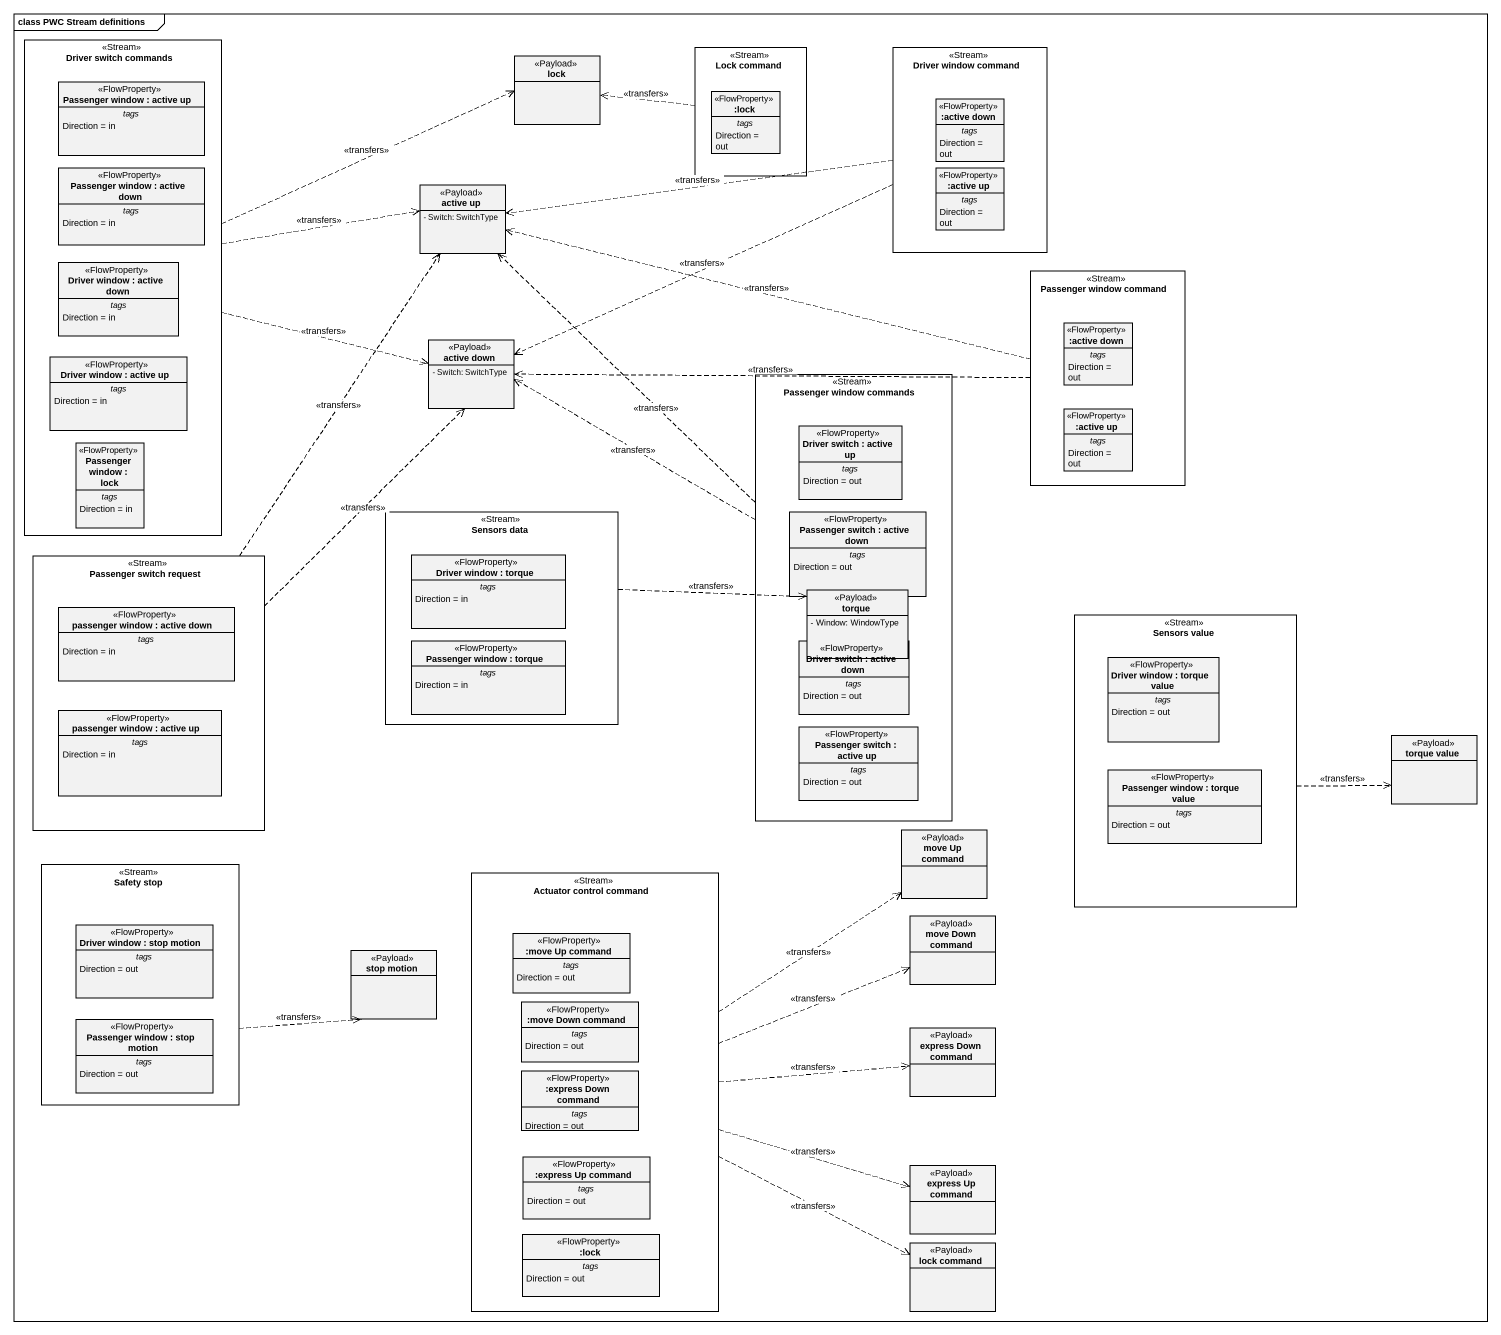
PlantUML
@startuml
mainframe class PWC Stream definitions
allowmixing
hide circle
hide empty members
skinparam classAttributeIconSize 0
rectangle "Driver switch commands" as Driver_switch_commands <<Stream>> {
  rectangle "Passenger window : active up" as Passenger_window <<FlowProperty>>
  rectangle "Passenger window : active down" as Passenger_window_2 <<FlowProperty>>
  rectangle "Driver window : active down" as Driver_window <<FlowProperty>>
  rectangle "Driver window : active up" as Driver_window_2 <<FlowProperty>>
  rectangle "Passenger window : lock" as Passenger_window_3 <<FlowProperty>>
}
class lock <<Payload>>
rectangle "Lock command" as Lock_command <<Stream>> {
  rectangle ":lock" as lock_2 <<FlowProperty>>
}
rectangle "Driver window command" as Driver_window_command <<Stream>> {
  rectangle ":active down" as active_down <<FlowProperty>>
  rectangle ":active up" as active_up_2 <<FlowProperty>>
}
class "active up" as active_up <<Payload>> {
  - Switch: SwitchType
}
rectangle "Passenger window command" as Passenger_window_command <<Stream>> {
  rectangle ":active down" as active_down_3 <<FlowProperty>>
  rectangle ":active up" as active_up_3 <<FlowProperty>>
}
class "active down" as active_down_2 <<Payload>> {
  - Switch: SwitchType
}
rectangle "Passenger window commands" as Passenger_window_commands <<Stream>> {
  rectangle "Driver switch : active up" as Driver_switch <<FlowProperty>>
  rectangle "Passenger switch : active down" as Passenger_switch <<FlowProperty>>
  class torque <<Payload>> {
    - Window: WindowType
  }
  rectangle "Driver switch : active down" as Driver_switch_2 <<FlowProperty>>
  rectangle "Passenger switch : active up" as Passenger_switch_2 <<FlowProperty>>
}
rectangle "Sensors data" as Sensors_data <<Stream>> {
  rectangle "Driver window : torque" as Driver_window_3 <<FlowProperty>>
  rectangle "Passenger window : torque" as Passenger_window_4 <<FlowProperty>>
}
rectangle "Passenger switch request" as Passenger_switch_request <<Stream>> {
  rectangle "passenger window : active down" as passenger_window <<FlowProperty>>
  rectangle "passenger window : active up" as passenger_window_2 <<FlowProperty>>
}
rectangle "Sensors value" as Sensors_value <<Stream>> {
  rectangle "Driver window : torque value" as Driver_window_4 <<FlowProperty>>
  rectangle "Passenger window : torque value" as Passenger_window_5 <<FlowProperty>>
}
class "torque value" as torque_value <<Payload>>
class "move Up command" as move_Up_command <<Payload>>
rectangle "Safety stop" as Safety_stop <<Stream>> {
  rectangle "Driver window : stop motion" as Driver_window_5 <<FlowProperty>>
  rectangle "Passenger window : stop motion" as Passenger_window_6 <<FlowProperty>>
}
rectangle "Actuator control command" as Actuator_control_command <<Stream>> {
  rectangle ":move Up command" as move_Up_command_2 <<FlowProperty>>
  rectangle ":move Down command" as move_Down_command_2 <<FlowProperty>>
  rectangle ":express Down command" as express_Down_command_2 <<FlowProperty>>
  rectangle ":express Up command" as express_Up_command <<FlowProperty>>
  rectangle ":lock" as lock_3 <<FlowProperty>>
}
class "move Down command" as move_Down_command <<Payload>>
class "stop motion" as stop_motion <<Payload>>
class "express Down command" as express_Down_command <<Payload>>
class "express Up command" as express_Up_command_2 <<Payload>>
class "lock command" as lock_command <<Payload>>
Driver_switch_commands .right.> lock : <<transfers>>
Driver_switch_commands .right.> active_up : <<transfers>>
Driver_switch_commands .right.> active_down_2 : <<transfers>>
Lock_command .left.> lock : <<transfers>>
Driver_window_command .left.> active_up : <<transfers>>
Driver_window_command .left.> active_down_2 : <<transfers>>
Passenger_window_command .left.> active_up : <<transfers>>
Passenger_window_command .left.> active_down_2 : <<transfers>>
Passenger_window_commands .up.> active_up : <<transfers>>
Passenger_window_commands .left.> active_down_2 : <<transfers>>
Sensors_data .right.> torque : <<transfers>>
Passenger_switch_request .up.> active_up : <<transfers>>
Passenger_switch_request .up.> active_down_2 : <<transfers>>
Sensors_value .right.> torque_value : <<transfers>>
Safety_stop .right.> stop_motion : <<transfers>>
Actuator_control_command .up.> move_Up_command : <<transfers>>
Actuator_control_command .right.> move_Down_command : <<transfers>>
Actuator_control_command .right.> express_Down_command : <<transfers>>
Actuator_control_command .right.> express_Up_command_2 : <<transfers>>
Actuator_control_command .right.> lock_command : <<transfers>>
@enduml
